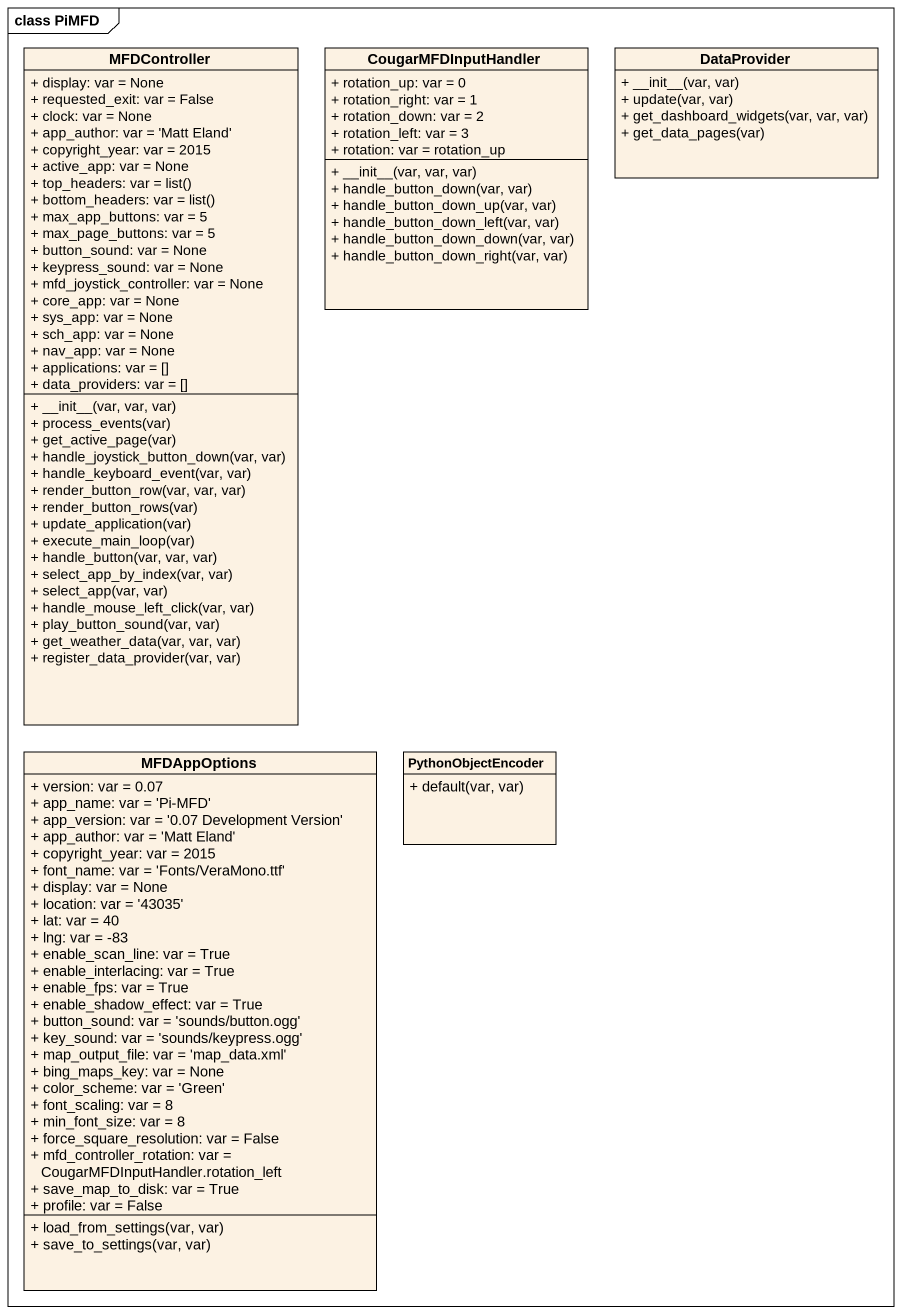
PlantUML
@startuml
mainframe class PiMFD
hide circle
hide empty members
skinparam classAttributeIconSize 0
class MFDController {
  + display: var = None
  + requested_exit: var = False
  + clock: var = None
  + app_author: var = 'Matt Eland'
  + copyright_year: var = 2015
  + active_app: var = None
  {field} + top_headers: var = list()
  {field} + bottom_headers: var = list()
  + max_app_buttons: var = 5
  + max_page_buttons: var = 5
  + button_sound: var = None
  + keypress_sound: var = None
  + mfd_joystick_controller: var = None
  + core_app: var = None
  + sys_app: var = None
  + sch_app: var = None
  + nav_app: var = None
  + applications: var = []
  + data_providers: var = []
  + ~__init~__(var, var, var)
  + process_events(var)
  + get_active_page(var)
  + handle_joystick_button_down(var, var)
  + handle_keyboard_event(var, var)
  + render_button_row(var, var, var)
  + render_button_rows(var)
  + update_application(var)
  + execute_main_loop(var)
  + handle_button(var, var, var)
  + select_app_by_index(var, var)
  + select_app(var, var)
  + handle_mouse_left_click(var, var)
  + play_button_sound(var, var)
  + get_weather_data(var, var, var)
  + register_data_provider(var, var)
}
class CougarMFDInputHandler {
  + rotation_up: var = 0
  + rotation_right: var = 1
  + rotation_down: var = 2
  + rotation_left: var = 3
  + rotation: var = rotation_up
  + ~__init~__(var, var, var)
  + handle_button_down(var, var)
  + handle_button_down_up(var, var)
  + handle_button_down_left(var, var)
  + handle_button_down_down(var, var)
  + handle_button_down_right(var, var)
}
class DataProvider {
  + ~__init~__(var, var)
  + update(var, var)
  + get_dashboard_widgets(var, var, var)
  + get_data_pages(var)
}
class MFDAppOptions {
  + version: var = 0.07
  + app_name: var = 'Pi-MFD'
  + app_version: var = '0.07 Development Version'
  + app_author: var = 'Matt Eland'
  + copyright_year: var = 2015
  + font_name: var = 'Fonts/VeraMono.ttf'
  + display: var = None
  + location: var = '43035'
  + lat: var = 40
  + lng: var = -83
  + enable_scan_line: var = True
  + enable_interlacing: var = True
  + enable_fps: var = True
  + enable_shadow_effect: var = True
  + button_sound: var = 'sounds/button.ogg'
  + key_sound: var = 'sounds/keypress.ogg'
  + map_output_file: var = 'map_data.xml'
  + bing_maps_key: var = None
  + color_scheme: var = 'Green'
  + font_scaling: var = 8
  + min_font_size: var = 8
  + force_square_resolution: var = False
  + mfd_controller_rotation: var = CougarMFDInputHandler.rotation_left
  + save_map_to_disk: var = True
  + profile: var = False
  + load_from_settings(var, var)
  + save_to_settings(var, var)
}
class PythonObjectEncoder {
  + default(var, var)
}
@enduml
